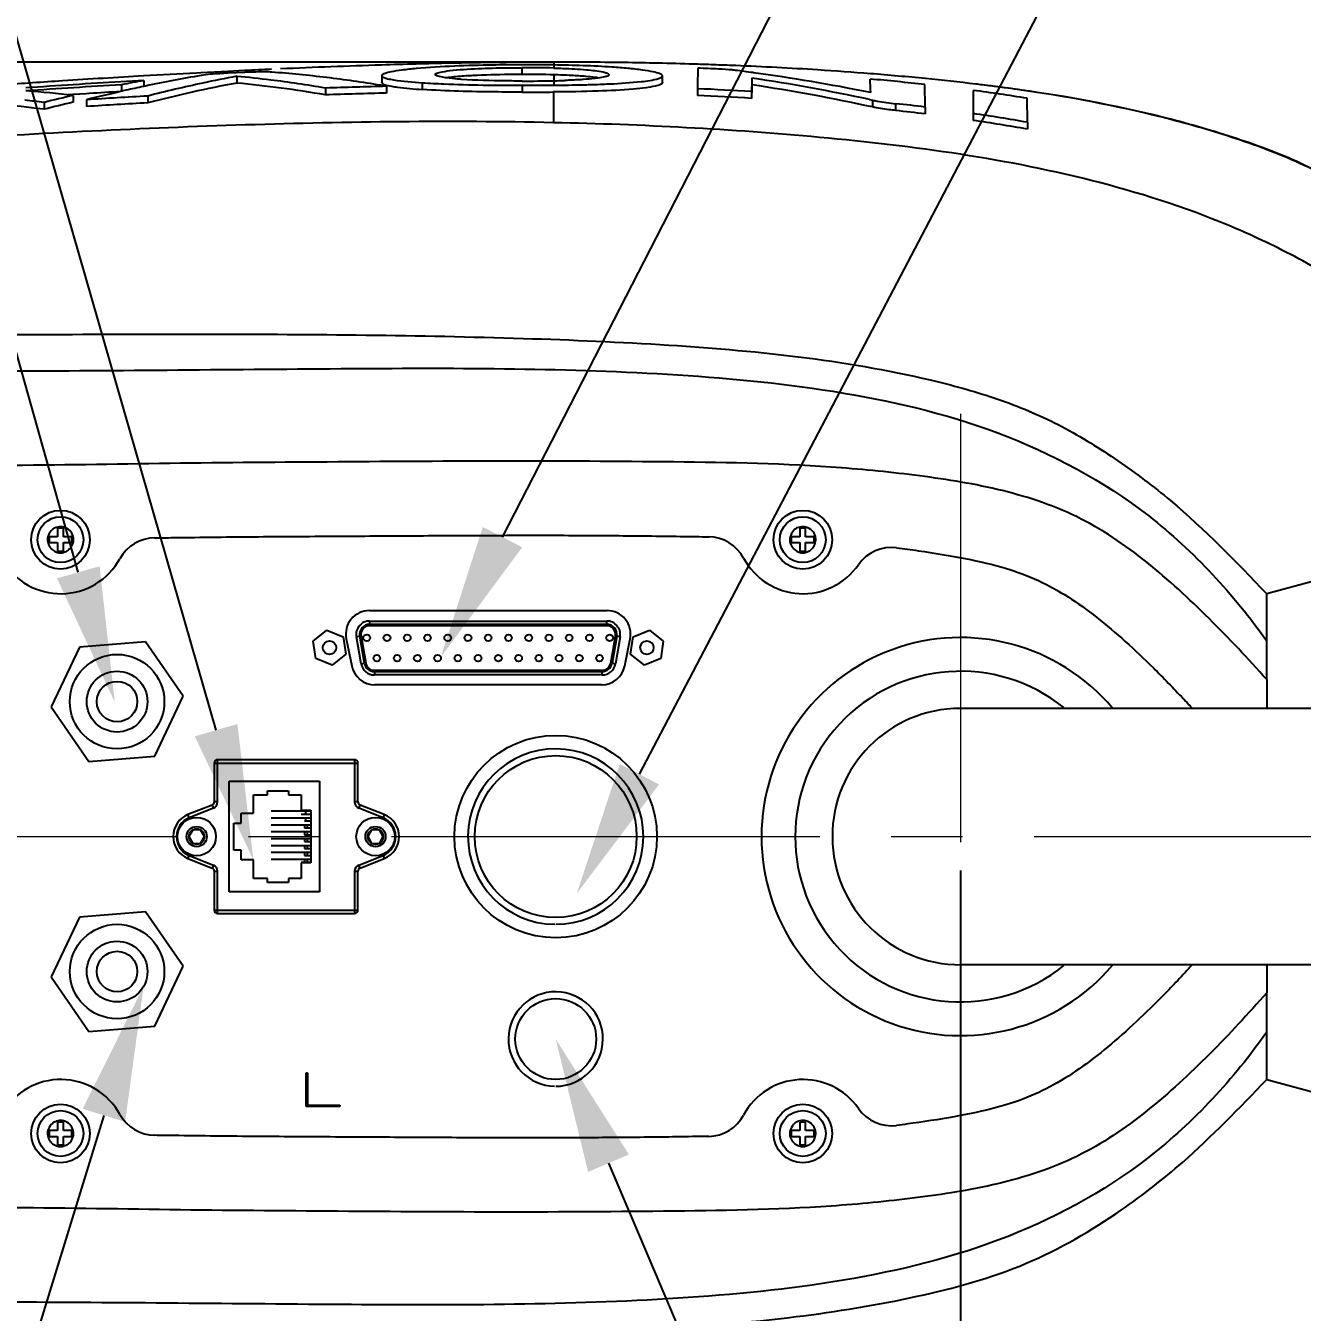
# Model space of a CAD drawing. Header units: millimetres. Extents: x 4086 to 8300, y 123 to 1549.
# Drawn here: x 6773.7 to 6830.4, y 648.2 to 705.4 of the extents above; entities that cross this region are included whole.
import ezdxf
from ezdxf import colors
from ezdxf.entities.mleader import LeaderData, LeaderLine
from ezdxf.math import Vec2, Vec3

# ---------------------------------------------------------------- set-up
doc = ezdxf.new("R2010")
doc.units = ezdxf.units.MM
doc.linetypes.add('CENTER2', pattern=[28.575, 19.05, -3.175, 3.175, -3.175])
doc.layers.add('中心线层', color=7, linetype='CENTER2', lineweight=0)
doc.layers.add('轮廓实线层', color=7, linetype='Continuous', lineweight=30)
doc.styles.add('思源黑', font='SourceHanSansCN-Normal.ttf')
doc.dimstyles.new('尺寸标注_3_10比例', dxfattribs={"dimtxt": 7, "dimasz": 6, "dimexe": 2, "dimexo": 1.5, "dimgap": 1, "dimtad": 1, "dimdec": 1, "dimlfac": 3.333333, "dimdsep": 46, "dimtxsty": '思源黑', "dimcen": 0.09, "dimadec": 0, "dimazin": 0, "dimtp": 0.01, "dimtm": 0.01, "dimtfac": 1, "dimtdec": 1, "dimtofl": 0, "dimtmove": 0, "dimatfit": 3, "dimfxl": 0, "dimtolj": 1, "dimarcsym": 0})

# ---------------------------------------------------------------- blocks, each defined once
blk = doc.blocks.new('*D2924')
at = {"layer": 'Defpoints', "color": 0}
for p in [(6680.248, 669.393), (6815.248, 669.393), (6815.248, 606.198)]:
    blk.add_point(p, dxfattribs=at)
at = {"layer": '轮廓实线层', "color": 0, "lineweight": -2}
for p, q in [((6680.248, 667.893), (6680.248, 604.198)), ((6815.248, 667.893), (6815.248, 604.198)), ((6686.248, 606.198), (6809.248, 606.198))]:
    blk.add_line(p, q, dxfattribs=at)
at = {"layer": '轮廓实线层', "color": 0}
for points in [[(6686.248, 607.198), (6686.248, 605.198), (6680.248, 606.198)], [(6809.248, 605.198), (6809.248, 607.198), (6815.248, 606.198)]]:
    blk.add_solid(points, dxfattribs=at)
at = {"layer": '轮廓实线层', "color": 0, "insert": (6748.364, 610.824), "char_height": 7, "attachment_point": 5, "style": '思源黑'}
blk.add_mtext('\\A1;450', dxfattribs=at)
blk = doc.blocks.new('*D2927')
at = {"layer": 'Defpoints', "color": 0}
for p in [(6815.248, 669.393), (6980.248, 669.393), (6980.248, 605.543)]:
    blk.add_point(p, dxfattribs=at)
at = {"layer": '轮廓实线层', "color": 0, "lineweight": -2}
for p, q in [((6815.248, 667.893), (6815.248, 603.543)), ((6980.248, 667.893), (6980.248, 603.543)), ((6821.248, 605.543), (6974.248, 605.543))]:
    blk.add_line(p, q, dxfattribs=at)
at = {"layer": '轮廓实线层', "color": 0}
for points in [[(6821.248, 606.543), (6821.248, 604.543), (6815.248, 605.543)], [(6974.248, 604.543), (6974.248, 606.543), (6980.248, 605.543)]]:
    blk.add_solid(points, dxfattribs=at)
at = {"layer": '轮廓实线层', "color": 0, "insert": (6897.748, 610.17), "char_height": 7, "attachment_point": 5, "style": '思源黑'}
blk.add_mtext('\\A1;550', dxfattribs=at)
blk = doc.blocks.new('*D2932')
at = {"layer": 'Defpoints', "color": 0}
for p in [(6797.169, 703.83), (6602.752, 634.956), (6797.168, 634.956)]:
    blk.add_point(p, dxfattribs=at)
at = {"layer": '轮廓实线层', "color": 0, "lineweight": -2}
for p, q in [((6795.669, 703.83), (6600.752, 703.83)), ((6602.752, 697.83), (6602.752, 640.956)), ((6795.668, 634.956), (6600.752, 634.956))]:
    blk.add_line(p, q, dxfattribs=at)
at = {"layer": '轮廓实线层', "color": 0}
for points in [[(6603.752, 697.83), (6601.752, 697.83), (6602.752, 703.83)], [(6601.752, 640.956), (6603.752, 640.956), (6602.752, 634.956)]]:
    blk.add_solid(points, dxfattribs=at)
at = {"layer": '轮廓实线层', "color": 0, "insert": (6598.126, 669.393), "char_height": 7, "attachment_point": 5, "rotation": 90, "style": '思源黑'}
blk.add_mtext('\\A1;229.6', dxfattribs=at)

msp = doc.modelspace()

# ---------------------------------------------------------------- linework, layer by layer
for p, q in [((6795.739, 703.823), (6795.621, 703.822)), ((6795.744, 703.577), (6795.744, 703.277)), ((6797.169, 703.83), (6797.016, 703.83)), ((6797.166, 703.699), (6797.165, 703.562)), ((6797.169, 703.827), (6797.167, 703.699)), ((6778.939, 703.01), (6777.915, 702.95)), ((6778.939, 703.01), (6778.939, 702.741)), ((6781.475, 703.352), (6781.279, 703.342)), ((6782.673, 703.414), (6781.475, 703.352)), ((6783.419, 703.45), (6782.673, 703.414)), ((6783.424, 703.369), (6782.678, 703.334)), ((6783.07, 703.195), (6783.07, 702.894)), ((6789.523, 703.227), (6789.521, 703.216)), ((6789.521, 703.216), (6789.521, 702.915)), ((6789.522, 703.231), (6789.523, 703.227)), ((6791.9, 703.267), (6791.902, 703.279)), ((6797.163, 703.262), (6797.159, 702.8)), ((6799.612, 703.275), (6799.615, 703.261)), ((6801.99, 703.21), (6801.99, 703.219)), ((6801.99, 702.909), (6801.992, 703.219)), ((6806.047, 703.354), (6806.006, 703.359)), ((6773.72, 702.543), (6773.695, 702.545)), ((6776.377, 702.421), (6775.786, 702.383)), ((6776.495, 702.429), (6776.377, 702.421)), ((6778.007, 702.542), (6777.939, 702.527)), ((6777.94, 702.819), (6777.94, 702.517)), ((6778.142, 702.573), (6778.007, 702.542)), ((6778.993, 702.758), (6778.932, 702.746)), ((6779.014, 702.763), (6778.993, 702.758)), ((6787.008, 702.67), (6787.008, 702.369)), ((6789.501, 702.789), (6789.455, 702.796)), ((6789.722, 702.751), (6789.501, 702.789)), ((6789.523, 702.926), (6789.523, 702.93)), ((6789.722, 702.751), (6789.722, 702.45)), ((6791.316, 702.909), (6791.316, 702.608)), ((6795.755, 702.795), (6795.755, 702.494)), ((6797.157, 702.498), (6797.151, 701.134)), ((6799.631, 702.858), (6799.655, 702.859)), ((6801.99, 702.918), (6801.99, 702.909)), ((6803.548, 702.644), (6803.548, 702.343)), ((6805.951, 702.517), (6805.951, 702.215)), ((6811.258, 702.47), (6811.172, 702.488)), ((6813.679, 701.826), (6813.666, 702.829)), ((6815.813, 702.569), (6815.813, 701.235)), ((6774.502, 702.032), (6774.502, 701.73)), ((6775.786, 702.383), (6775.568, 702.369)), ((6775.789, 702.345), (6775.789, 702.043)), ((6776.394, 702.153), (6776.394, 701.851)), ((6779.108, 702.317), (6779.108, 702.015)), ((6811.195, 702.164), (6811.327, 702.135)), ((6811.327, 702.135), (6811.327, 701.832)), ((6812.368, 701.674), (6812.368, 701.977)), ((6818.218, 701.152), (6818.205, 702.219)), ((6813.679, 701.826), (6813.679, 701.522)), ((6818.218, 701.152), (6818.218, 700.845)), ((6775.105, 683.103), (6775.105, 682.721)), ((6775.36, 683.103), (6775.105, 683.103)), ((6775.36, 682.721), (6775.36, 683.103)), ((6808.105, 683.103), (6808.105, 682.721)), ((6808.36, 683.103), (6808.105, 683.103)), ((6808.36, 682.721), (6808.36, 683.103)), ((6841.171, 683.494), (6828.861, 680.193)), ((6774.722, 682.721), (6774.722, 682.466)), ((6775.105, 682.721), (6774.722, 682.721)), ((6774.722, 682.466), (6775.105, 682.466)), ((6775.105, 682.466), (6775.105, 682.083)), ((6775.742, 682.721), (6775.36, 682.721)), ((6775.36, 682.083), (6775.36, 682.466)), ((6775.36, 682.466), (6775.742, 682.466)), ((6775.742, 682.466), (6775.742, 682.721)), ((6807.722, 682.721), (6807.722, 682.466)), ((6808.105, 682.721), (6807.722, 682.721)), ((6807.722, 682.466), (6808.105, 682.466)), ((6808.105, 682.466), (6808.105, 682.083)), ((6808.742, 682.721), (6808.36, 682.721)), ((6808.36, 682.083), (6808.36, 682.466)), ((6808.36, 682.466), (6808.742, 682.466)), ((6808.742, 682.466), (6808.742, 682.721)), ((6775.105, 682.083), (6775.36, 682.083)), ((6808.105, 682.083), (6808.36, 682.083)), ((6828.861, 678.094), (6828.861, 680.193)), ((6788.966, 679.443), (6799.529, 679.443)), ((6788.976, 678.978), (6788.976, 678.828)), ((6788.976, 678.978), (6799.518, 678.978)), ((6799.518, 678.828), (6799.518, 678.978)), ((6786.467, 678.082), (6787.079, 678.565)), ((6787.079, 678.565), (6787.804, 678.276)), ((6799.518, 678.828), (6788.976, 678.828)), ((6799.518, 678.768), (6788.976, 678.768)), ((6800.691, 678.276), (6801.416, 678.565)), ((6801.416, 678.565), (6802.028, 678.082)), ((6776.074, 677.816), (6774.812, 675.155)), ((6779.009, 678.054), (6776.074, 677.816)), ((6780.682, 675.631), (6779.009, 678.054)), ((6786.579, 677.31), (6786.467, 678.082)), ((6787.804, 678.276), (6787.916, 677.505)), ((6787.936, 678.186), (6788.178, 676.986)), ((6788.533, 678.301), (6788.385, 678.275)), ((6788.595, 677.075), (6788.385, 678.275)), ((6788.743, 677.101), (6788.533, 678.301)), ((6788.592, 678.311), (6788.802, 677.111)), ((6799.692, 677.111), (6799.902, 678.311)), ((6799.961, 678.301), (6799.751, 677.101)), ((6800.109, 678.275), (6799.899, 677.075)), ((6800.109, 678.275), (6799.961, 678.301)), ((6800.316, 676.986), (6800.558, 678.186)), ((6800.579, 677.505), (6800.691, 678.276)), ((6802.028, 678.082), (6801.916, 677.31)), ((6828.861, 676.372), (6828.861, 678.094)), ((6787.304, 677.021), (6786.579, 677.31)), ((6787.916, 677.505), (6787.304, 677.021)), ((6801.191, 677.021), (6800.579, 677.505)), ((6801.916, 677.31), (6801.191, 677.021)), ((6788.595, 677.075), (6788.743, 677.101)), ((6789.186, 676.788), (6799.308, 676.788)), ((6789.186, 676.728), (6789.186, 676.578)), ((6789.186, 676.728), (6799.308, 676.728)), ((6799.308, 676.578), (6799.308, 676.728)), ((6799.751, 677.101), (6799.899, 677.075)), ((6799.308, 676.578), (6789.186, 676.578)), ((6799.287, 676.143), (6789.207, 676.143)), ((6828.861, 676.372), (6828.861, 675.093)), ((6779.421, 672.97), (6780.682, 675.631)), ((6774.812, 675.155), (6776.486, 672.733)), ((6990.747, 675.093), (6815.247, 675.093)), ((6776.486, 672.733), (6779.421, 672.97)), ((6782.067, 672.663), (6782.067, 670.936)), ((6782.067, 672.663), (6788.457, 672.663)), ((6782.217, 670.936), (6782.217, 672.813)), ((6788.307, 672.813), (6782.217, 672.813)), ((6788.307, 672.813), (6788.307, 670.936)), ((6788.457, 670.936), (6788.457, 672.663)), ((6782.727, 666.933), (6782.727, 671.853)), ((6782.727, 671.853), (6786.747, 671.853)), ((6786.747, 671.853), (6786.747, 666.933)), ((6783.807, 670.428), (6783.807, 671.253)), ((6783.807, 671.253), (6784.437, 671.253)), ((6784.437, 671.253), (6784.437, 671.433)), ((6784.437, 671.433), (6785.367, 671.433)), ((6785.367, 671.433), (6785.367, 671.253)), ((6785.367, 671.253), (6785.937, 671.253)), ((6785.937, 671.253), (6785.937, 670.563)), ((6781.973, 670.796), (6780.899, 670.369)), ((6782.028, 670.657), (6780.954, 670.229)), ((6781.973, 670.796), (6782.028, 670.657)), ((6782.217, 670.936), (6782.067, 670.936)), ((6783.267, 669.993), (6783.267, 670.428)), ((6783.267, 670.428), (6783.807, 670.428)), ((6784.592, 670.533), (6786.357, 670.533)), ((6785.937, 670.563), (6786.357, 670.563)), ((6785.937, 670.395), (6786.357, 670.395)), ((6786.117, 670.533), (6786.117, 670.395)), ((6786.357, 670.563), (6786.357, 668.223)), ((6788.457, 670.936), (6788.307, 670.936)), ((6788.496, 670.657), (6788.552, 670.796)), ((6789.57, 670.229), (6788.496, 670.657)), ((6789.626, 670.369), (6788.552, 670.796)), ((6780.954, 670.229), (6780.899, 670.369)), ((6782.937, 668.793), (6782.937, 669.993)), ((6782.937, 669.993), (6783.267, 669.993)), ((6784.592, 670.227), (6786.357, 670.227)), ((6784.592, 669.921), (6786.357, 669.921)), ((6786.077, 670.089), (6786.357, 670.089)), ((6786.077, 669.921), (6786.077, 669.783)), ((6786.117, 670.227), (6786.117, 670.089)), ((6786.213, 669.783), (6786.213, 669.921)), ((6789.626, 670.369), (6789.57, 670.229)), ((6781.114, 669.693), (6780.941, 669.393)), ((6780.941, 669.393), (6781.114, 669.093)), ((6781.46, 669.693), (6781.114, 669.693)), ((6781.634, 669.393), (6781.46, 669.693)), ((6781.46, 669.093), (6781.634, 669.393)), ((6784.592, 669.615), (6786.357, 669.615)), ((6784.592, 669.309), (6786.357, 669.309)), ((6786.077, 669.783), (6786.357, 669.783)), ((6786.077, 669.615), (6786.077, 669.477)), ((6786.077, 669.477), (6786.357, 669.477)), ((6786.077, 669.309), (6786.077, 669.171)), ((6786.213, 669.477), (6786.213, 669.615)), ((6786.213, 669.171), (6786.213, 669.309)), ((6789.064, 669.693), (6788.891, 669.393)), ((6788.891, 669.393), (6789.064, 669.093)), ((6789.41, 669.693), (6789.064, 669.693)), ((6789.584, 669.393), (6789.41, 669.693)), ((6789.41, 669.093), (6789.584, 669.393)), ((6781.114, 669.093), (6781.46, 669.093)), ((6783.267, 668.793), (6782.937, 668.793)), ((6783.267, 668.358), (6783.267, 668.793)), ((6784.592, 669.003), (6786.357, 669.003)), ((6784.592, 668.697), (6786.357, 668.697)), ((6786.077, 669.171), (6786.357, 669.171)), ((6786.077, 669.003), (6786.077, 668.865)), ((6786.077, 668.865), (6786.357, 668.865)), ((6786.077, 668.697), (6786.077, 668.559)), ((6786.213, 668.865), (6786.213, 669.003)), ((6786.213, 668.559), (6786.213, 668.697)), ((6789.064, 669.093), (6789.41, 669.093)), ((6780.899, 668.418), (6780.954, 668.557)), ((6780.899, 668.418), (6781.973, 667.99)), ((6780.954, 668.557), (6782.028, 668.129)), ((6782.028, 668.129), (6781.973, 667.99)), ((6783.807, 668.358), (6783.267, 668.358)), ((6783.807, 667.533), (6783.807, 668.358)), ((6784.592, 668.391), (6786.357, 668.391)), ((6785.937, 668.253), (6786.357, 668.253)), ((6785.937, 668.223), (6785.937, 667.533)), ((6786.357, 668.223), (6785.937, 668.223)), ((6786.077, 668.559), (6786.357, 668.559)), ((6786.077, 668.391), (6786.077, 668.253)), ((6786.213, 668.253), (6786.213, 668.391)), ((6788.496, 668.129), (6789.57, 668.557)), ((6788.552, 667.99), (6788.496, 668.129)), ((6788.552, 667.99), (6789.626, 668.418)), ((6789.57, 668.557), (6789.626, 668.418)), ((6782.067, 667.851), (6782.067, 666.123)), ((6782.067, 667.851), (6782.217, 667.851)), ((6782.217, 665.973), (6782.217, 667.851)), ((6784.437, 667.533), (6783.807, 667.533)), ((6784.437, 667.353), (6784.437, 667.533)), ((6785.367, 667.533), (6785.367, 667.353)), ((6785.937, 667.533), (6785.367, 667.533)), ((6788.307, 667.851), (6788.307, 665.973)), ((6788.307, 667.851), (6788.457, 667.851)), ((6788.457, 666.123), (6788.457, 667.851)), ((6785.367, 667.353), (6784.437, 667.353)), ((6786.747, 666.933), (6782.727, 666.933)), ((6776.074, 665.816), (6774.812, 663.155)), ((6779.009, 666.054), (6776.074, 665.816)), ((6780.682, 663.631), (6779.009, 666.054)), ((6782.067, 666.123), (6788.457, 666.123)), ((6782.217, 665.973), (6788.307, 665.973)), ((6779.421, 660.97), (6780.682, 663.631)), ((6990.747, 663.693), (6815.247, 663.693)), ((6828.861, 663.693), (6828.861, 662.447)), ((6774.812, 663.155), (6776.486, 660.733)), ((6828.861, 660.693), (6828.861, 662.447)), ((6776.486, 660.733), (6779.421, 660.97)), ((6828.861, 658.593), (6828.861, 660.693)), ((6786.147, 657.393), (6786.147, 658.893)), ((6786.147, 658.893), (6786.207, 658.893)), ((6786.207, 658.893), (6786.207, 657.453)), ((6828.861, 658.593), (6841.171, 655.293)), ((6787.647, 657.393), (6786.147, 657.393)), ((6786.207, 657.453), (6787.647, 657.453)), ((6787.647, 657.453), (6787.647, 657.393)), ((6775.105, 656.703), (6775.105, 656.321)), ((6775.36, 656.703), (6775.105, 656.703)), ((6775.36, 656.321), (6775.36, 656.703)), ((6808.105, 656.703), (6808.105, 656.321)), ((6808.36, 656.703), (6808.105, 656.703)), ((6808.36, 656.321), (6808.36, 656.703)), ((6774.722, 656.321), (6774.722, 656.066)), ((6775.105, 656.321), (6774.722, 656.321)), ((6775.742, 656.321), (6775.36, 656.321)), ((6775.742, 656.066), (6775.742, 656.321)), ((6807.722, 656.321), (6807.722, 656.066)), ((6808.105, 656.321), (6807.722, 656.321)), ((6808.742, 656.321), (6808.36, 656.321)), ((6808.742, 656.066), (6808.742, 656.321)), ((6774.722, 656.066), (6775.105, 656.066)), ((6775.105, 656.066), (6775.105, 655.683)), ((6775.105, 655.683), (6775.36, 655.683)), ((6775.36, 655.683), (6775.36, 656.066)), ((6775.36, 656.066), (6775.742, 656.066)), ((6807.722, 656.066), (6808.105, 656.066)), ((6808.105, 656.066), (6808.105, 655.683)), ((6808.105, 655.683), (6808.36, 655.683)), ((6808.36, 655.683), (6808.36, 656.066)), ((6808.36, 656.066), (6808.742, 656.066))]:
    msp.add_line(p, q)
for centre, radius in [((6775.232, 682.593), 1.305), ((6775.232, 682.593), 1.02), ((6808.232, 682.593), 1.305), ((6808.232, 682.593), 1.02), ((6787.191, 677.793), 0.3), ((6788.847, 678.228), 0.15), ((6789.747, 678.228), 0.15), ((6790.647, 678.228), 0.15), ((6791.547, 678.228), 0.15), ((6792.447, 678.228), 0.15), ((6793.347, 678.228), 0.15), ((6794.247, 678.228), 0.15), ((6795.147, 678.228), 0.15), ((6796.047, 678.228), 0.15), ((6796.947, 678.228), 0.15), ((6797.847, 678.228), 0.15), ((6798.747, 678.228), 0.15), ((6799.647, 678.228), 0.15), ((6801.303, 677.793), 0.3), ((6777.747, 675.393), 2.1), ((6789.297, 677.328), 0.15), ((6790.197, 677.328), 0.15), ((6791.097, 677.328), 0.15), ((6791.997, 677.328), 0.15), ((6792.897, 677.328), 0.15), ((6793.797, 677.328), 0.15), ((6794.697, 677.328), 0.15), ((6795.597, 677.328), 0.15), ((6796.497, 677.328), 0.15), ((6797.397, 677.328), 0.15), ((6798.297, 677.328), 0.15), ((6799.197, 677.328), 0.15), ((6777.747, 675.393), 1.35), ((6777.747, 675.393), 0.9), ((6797.247, 669.393), 4.5), ((6797.247, 669.393), 3.6), ((6797.247, 669.393), 3.6), ((6797.247, 669.393), 3.6), ((6781.287, 669.393), 0.855), ((6781.287, 669.393), 0.45), ((6789.237, 669.393), 0.855), ((6789.237, 669.393), 0.45), ((6781.287, 669.393), 0.346), ((6789.237, 669.393), 0.346), ((6777.747, 663.393), 2.1), ((6777.747, 663.393), 1.35), ((6777.747, 663.393), 0.9), ((6797.247, 660.393), 1.8), ((6775.232, 656.193), 1.305), ((6808.232, 656.193), 1.305), ((6775.232, 656.193), 1.02), ((6808.232, 656.193), 1.02)]:
    msp.add_circle(centre, radius)
for centre, radius, start, end in [((6800.482, 357.619), 346.251, 91.81673, 92.56109), ((6798.875, 406.111), 297.733, 91.50818, 91.80343), ((6797.928, 444.544), 259.288, 90.50976, 91.52254), ((6797.613, 473.526), 230.305, 90.14868, 90.46627), ((6796.005, 619.194), 84.513, 89.21303, 90.17828), ((6795.892, 651.727), 51.85, 88.5934, 90.1634), ((6797.276, 493.955), 209.872, 89.12863, 90.02922), ((6797.51, 510.896), 192.929, 88.66707, 89.12158), ((6797.722, 520.035), 183.788, 88.17464, 88.66685), ((6891.172, 701.082), 87.638, 178.3822, 178.97835), ((6797.182, 535.606), 168.071, 87.5072, 87.82227), ((6797.891, 525.483), 178.337, 87.87648, 88.17343), ((6798.015, 528.824), 174.994, 87.63038, 87.8763), ((6798.44, 538.303), 165.506, 86.3768, 87.64181), ((6811.727, 142.519), 561.652, 93.71603, 93.98837), ((6808.921, 185.939), 518.142, 93.31835, 93.71759), ((6791.095, 636.854), 67.263, 100.41232, 101.27803), ((6806.751, 223.089), 480.928, 93.03605, 93.31653), ((6792.478, 638.847), 65.318, 99.69161, 101.89516), ((6793.971, 644.579), 59.621, 100.53558, 102.01778), ((6778.26, 651.907), 51.512, 82.9564, 84.642), ((6803.74, 282.951), 420.99, 92.60356, 92.76677), ((6778.293, 652.275), 51.143, 80.188, 82.9426), ((6780.283, 647.1), 56.448, 83.1001, 85.591), ((6780.405, 648.289), 55.254, 80.5724, 83.077), ((6793.273, 696.988), 6.204, 96.7578, 98.2686), ((6795.892, 651.469), 51.808, 88.5938, 90.163), ((6795.99, 753.928), 50.943, 269.7334, 271.3163), ((6796.183, 747.15), 44.163, 271.2684, 271.9122), ((6796.362, 671.929), 31.343, 87.106, 88.535), ((6794.058, 615.903), 88.268, 82.22085, 82.72115), ((6882.557, 700.133), 76.643, 177.76898, 178.21809), ((6793.67, 620.967), 83.066, 77.82042, 81.48273), ((6794.874, 621.614), 82.5, 78.60645, 82.21644), ((6799.679, 557.998), 145.772, 85.45014, 86.37343), ((6800.679, 585.01), 118.533, 83.71012, 84.89555), ((6765.083, 700.282), 46.227, 2.7137, 3.4617), ((6801.062, 575.204), 128.51, 84.35983, 85.45662), ((6802.893, 593.76), 109.864, 83.1878, 84.35867), ((6806.321, 225.75), 478.045, 93.40659, 93.91451), ((6806.267, 229.826), 473.841, 93.42721, 93.94166), ((6769.256, 645.048), 57.669, 83.49501, 85.56034), ((6792.464, 639.056), 65.112, 102.8901, 104.28877), ((6804.934, 251.351), 451.973, 93.42892, 93.60763), ((6792.26, 639.933), 64.211, 101.98015, 102.70156), ((6793.982, 644.326), 59.576, 100.55417, 104.45825), ((6793.984, 644.595), 59.608, 102.03311, 104.45242), ((6778.274, 651.863), 51.256, 80.189, 84.6316), ((6796.618, 426.974), 275.864, 91.43248, 91.99635), ((6796.619, 426.897), 275.639, 91.43383, 91.99816), ((6796.054, 834.658), 131.863, 269.87037, 270.48047), ((6796.055, 834.332), 131.838, 269.86984, 270.47892), ((6796.492, 789.85), 87.053, 270.43909, 271.31043), ((6796.541, 547.805), 154.998, 86.51948, 87.40918), ((6882.718, 699.829), 76.804, 177.77109, 178.21966), ((6793.707, 621), 82.73, 77.70275, 81.47392), ((6804.716, 618.396), 84.901, 80.85858, 82.49002), ((6805.29, 613.167), 90.309, 81.7473, 83.28555), ((6805.555, 615.746), 87.718, 81.67864, 83.21102), ((6766.746, 638.73), 63.476, 82.98203, 87.91545), ((6767.027, 641.7), 60.793, 82.93767, 83.7467), ((6791.446, 635.145), 69, 103.11586, 104.21584), ((6791.449, 634.89), 68.955, 103.12652, 104.22727), ((6803.369, 277.048), 425.96, 93.26517, 93.63085), ((6803.382, 276.818), 425.89, 93.2675, 93.63323), ((6796.544, 547.873), 154.629, 86.51195, 87.40379), ((6801.053, 598.306), 104.288, 83.04664, 83.77139), ((6801.08, 598.557), 103.733, 83.02433, 83.75298), ((6804.715, 625.2), 77.142, 79.91942, 81.72867), ((6804.776, 625.592), 76.444, 79.87295, 81.69892), ((6775.231, 682.595), 0.574, 115.1467, 129.0356), ((6775.231, 682.587), 0.583, 67.9495, 76.1017), ((6808.231, 682.595), 0.574, 115.1467, 129.0356), ((6808.231, 682.587), 0.583, 67.9495, 76.1017), ((6775.231, 682.592), 0.578, 6.5397, 37.1117), ((6779.447, 680.875), 1.8, 90.8263, 150.9709), ((6804.016, 680.921), 1.8, 28.2591, 88.9103), ((6808.231, 682.592), 0.578, 6.5397, 37.1117), ((6775.25, 682.598), 0.594, 214.9713, 221.6162), ((6808.25, 682.598), 0.594, 214.9713, 221.6162), ((6812.182, 680.448), 1.8, 82.8744, 145.1149), ((6775.244, 683.193), 3, 210.4772, 331.2022), ((6808.244, 683.193), 3, 208.2591, 325.1149), ((6788.966, 678.393), 1.05, 90, 191.385), ((6788.976, 678.378), 0.6, 90, 189.9262), ((6799.518, 678.378), 0.6, 350.0738, 90), ((6799.529, 678.393), 1.05, 348.615, 90), ((6788.976, 678.378), 0.45, 89.9999, 189.9263), ((6788.976, 678.378), 0.39, 89.9997, 189.9265), ((6799.518, 678.378), 0.45, 350.0737, 90.0001), ((6799.518, 678.378), 0.39, 350.0735, 90.0003), ((6815.247, 669.393), 8.85, 40.2398, 319.7551), ((6789.207, 677.193), 1.05, 191.385, 270), ((6789.186, 677.178), 0.6, 189.9262, 270), ((6789.186, 677.178), 0.45, 189.9262, 270.0001), ((6789.186, 677.178), 0.39, 189.9261, 270.0002), ((6799.287, 677.193), 1.05, 270, 348.615), ((6799.308, 677.178), 0.39, 269.9998, 350.0739), ((6799.308, 677.178), 0.45, 269.9999, 350.0738), ((6799.308, 677.178), 0.6, 270, 350.0738), ((6815.247, 669.393), 7.35, 51.2685, 308.6915), ((6815.247, 669.393), 5.7, 90.2254, 270.2254), ((6797.247, 669.393), 3.9, 270, 269.35), ((6782.217, 672.663), 0.15, 90, 180), ((6788.307, 672.663), 0.15, 0, 90), ((6781.917, 670.936), 0.15, 291.7118, 0), ((6781.917, 670.936), 0.3, 291.7118, 0), ((6788.607, 670.936), 0.3, 180, 248.2882), ((6788.607, 670.936), 0.15, 180, 248.2882), ((6781.287, 669.393), 1.05, 111.7118, 248.2882), ((6781.287, 669.393), 0.9, 111.7118, 248.2882), ((6789.237, 669.393), 0.9, 291.7118, 68.2882), ((6789.237, 669.393), 1.05, 291.7118, 68.2882), ((6781.917, 667.851), 0.3, 0, 68.2882), ((6788.607, 667.851), 0.3, 111.7118, 180), ((6781.917, 667.851), 0.15, 0, 68.2882), ((6788.607, 667.851), 0.15, 111.7118, 180), ((6782.217, 666.123), 0.15, 180, 270), ((6788.307, 666.123), 0.15, 270, 0), ((6797.247, 660.393), 2.1, 270, 268.7143), ((6775.244, 655.593), 3, 28.8846, 149.5227), ((6808.244, 655.593), 3, 34.885, 151.7409), ((6812.182, 658.338), 1.8, 214.885, 277.1264), ((6775.231, 656.195), 0.574, 115.1467, 129.0356), ((6775.231, 656.187), 0.583, 67.9495, 76.1017), ((6779.447, 657.912), 1.8, 208.8846, 269.1736), ((6804.016, 657.866), 1.8, 271.0896, 331.7409), ((6808.231, 656.195), 0.574, 115.1467, 129.0356), ((6808.231, 656.187), 0.583, 67.9495, 76.1017), ((6775.231, 656.192), 0.578, 6.5397, 37.1117), ((6808.231, 656.192), 0.578, 6.5397, 37.1117), ((6775.25, 656.198), 0.594, 214.9713, 221.6162), ((6808.25, 656.198), 0.594, 214.9713, 221.6162)]:
    msp.add_arc(centre, radius, start, end)
for points, knots in [([(6795.742, 703.707), (6795.308, 703.706), (6793.742, 703.689), (6792.174, 703.638), (6791.045, 703.538)], [0, 0, 0, 0, 0.276804, 1, 1, 1, 1]), ([(6792.541, 703.449), (6792.742, 703.473), (6793.808, 703.56), (6794.877, 703.576), (6795.744, 703.577)], [0, 0, 0, 0, 0.188941, 1, 1, 1, 1]), ([(6797.165, 703.562), (6797.3, 703.559), (6797.784, 703.543), (6798.268, 703.518), (6798.616, 703.487)], [0, 0, 0, 0, 0.278946, 1, 1, 1, 1]), ([(6800.464, 703.548), (6800.231, 703.57), (6799.133, 703.653), (6798.032, 703.686), (6797.166, 703.699)], [0, 0, 0, 0, 0.212831, 1, 1, 1, 1]), ([(6801.992, 703.219), (6801.992, 703.265), (6801.808, 703.337), (6801.543, 703.406), (6801.048, 703.486), (6800.679, 703.527), (6800.464, 703.548)], [0, 0, 0, 0, 0.086692, 0.284277, 0.589989, 1, 1, 1, 1]), ([(6782.678, 703.334), (6782.557, 703.328), (6782.157, 703.302), (6781.756, 703.28), (6781.482, 703.233)], [0, 0, 0, 0, 0.303989, 1, 1, 1, 1]), ([(6784.623, 703.382), (6784.553, 703.387), (6784.153, 703.395), (6783.753, 703.384), (6783.424, 703.369)], [0, 0, 0, 0, 0.176388, 1, 1, 1, 1]), ([(6789.521, 703.216), (6789.521, 703.2), (6789.551, 703.163), (6789.59, 703.148), (6789.614, 703.138)], [0, 0, 0, 0, 0.361497, 1, 1, 1, 1]), ([(6791.045, 703.538), (6790.831, 703.519), (6790.463, 703.48), (6789.969, 703.406), (6789.708, 703.341), (6789.522, 703.276), (6789.522, 703.231)], [0, 0, 0, 0, 0.411396, 0.717684, 0.914963, 1, 1, 1, 1]), ([(6789.776, 703.089), (6789.862, 703.069), (6790.372, 702.978), (6790.889, 702.939), (6791.316, 702.909)], [0, 0, 0, 0, 0.172072, 1, 1, 1, 1]), ([(6792.012, 703.198), (6791.983, 703.207), (6791.943, 703.219), (6791.898, 703.252), (6791.898, 703.267)], [0, 0, 0, 0, 0.667631, 1, 1, 1, 1]), ([(6791.902, 703.279), (6791.915, 703.34), (6792.2, 703.389), (6792.382, 703.43), (6792.541, 703.449)], [0, 0, 0, 0, 0.279325, 1, 1, 1, 1]), ([(6792.413, 703.122), (6792.371, 703.128), (6792.237, 703.148), (6792.102, 703.171), (6792.012, 703.198)], [0, 0, 0, 0, 0.310233, 1, 1, 1, 1]), ([(6793.051, 703.057), (6792.991, 703.062), (6792.778, 703.079), (6792.565, 703.101), (6792.413, 703.122)], [0, 0, 0, 0, 0.284332, 1, 1, 1, 1]), ([(6793.562, 703.227), (6793.463, 703.222), (6793.123, 703.203), (6792.783, 703.177), (6792.543, 703.148)], [0, 0, 0, 0, 0.290062, 1, 1, 1, 1]), ([(6795.753, 702.986), (6795.508, 702.985), (6794.607, 702.991), (6793.705, 703.013), (6793.051, 703.057)], [0, 0, 0, 0, 0.272374, 1, 1, 1, 1]), ([(6795.744, 703.277), (6795.554, 703.277), (6794.827, 703.272), (6794.099, 703.255), (6793.562, 703.227)], [0, 0, 0, 0, 0.261242, 1, 1, 1, 1]), ([(6798.479, 703.051), (6798.416, 703.047), (6798.142, 703.031), (6797.868, 703.019), (6797.656, 703.012)], [0, 0, 0, 0, 0.229801, 1, 1, 1, 1]), ([(6799.125, 703.117), (6799.079, 703.11), (6798.864, 703.083), (6798.649, 703.064), (6798.479, 703.051)], [0, 0, 0, 0, 0.214077, 1, 1, 1, 1]), ([(6799.111, 703.13), (6799.074, 703.136), (6798.902, 703.159), (6798.73, 703.176), (6798.594, 703.188)], [0, 0, 0, 0, 0.215891, 1, 1, 1, 1]), ([(6798.616, 703.487), (6798.863, 703.465), (6799.185, 703.435), (6799.502, 703.349), (6799.601, 703.305), (6799.612, 703.275)], [0, 0, 0, 0, 0.722605, 0.908998, 1, 1, 1, 1]), ([(6799.51, 703.193), (6799.487, 703.185), (6799.36, 703.151), (6799.23, 703.131), (6799.125, 703.117)], [0, 0, 0, 0, 0.188749, 1, 1, 1, 1]), ([(6799.617, 703.261), (6799.617, 703.246), (6799.576, 703.213), (6799.537, 703.201), (6799.51, 703.193)], [0, 0, 0, 0, 0.33895, 1, 1, 1, 1]), ([(6799.655, 702.859), (6800.12, 702.881), (6800.843, 702.932), (6801.573, 703.017), (6801.821, 703.098)], [0, 0, 0, 0, 0.640947, 1, 1, 1, 1]), ([(6801.821, 703.098), (6801.846, 703.106), (6801.905, 703.128), (6801.991, 703.167), (6801.99, 703.21)], [0, 0, 0, 0, 0.378549, 1, 1, 1, 1]), ([(6805.242, 703.46), (6805.191, 703.467), (6804.941, 703.493), (6804.691, 703.509), (6804.492, 703.518)], [0, 0, 0, 0, 0.204786, 1, 1, 1, 1]), ([(6789.521, 702.915), (6789.521, 702.87), (6789.714, 702.798), (6789.839, 702.772), (6789.946, 702.753)], [0, 0, 0, 0, 0.29141, 1, 1, 1, 1]), ([(6789.946, 702.753), (6790.033, 702.738), (6790.488, 702.67), (6790.946, 702.634), (6791.316, 702.608)], [0, 0, 0, 0, 0.192052, 1, 1, 1, 1]), ([(6791.316, 702.909), (6791.636, 702.888), (6793.115, 702.814), (6794.596, 702.794), (6795.755, 702.795)], [0, 0, 0, 0, 0.216685, 1, 1, 1, 1]), ([(6795.755, 702.494), (6795.351, 702.494), (6793.871, 702.501), (6792.39, 702.539), (6791.316, 702.608)], [0, 0, 0, 0, 0.273225, 1, 1, 1, 1]), ([(6801.99, 702.909), (6801.991, 702.871), (6801.853, 702.797), (6801.624, 702.743), (6801.208, 702.672), (6800.37, 702.589), (6798.996, 702.523), (6797.815, 702.504), (6797.157, 702.498)], [0, 0, 0, 0, 0.023399, 0.075609, 0.15901, 0.274386, 0.596162, 1, 1, 1, 1]), ([(6798.483, 702.82), (6798.584, 702.822), (6798.966, 702.832), (6799.349, 702.845), (6799.631, 702.858)], [0, 0, 0, 0, 0.262372, 1, 1, 1, 1]), ([(6840.735, 691.149), (6840.452, 691.607), (6839.818, 692.488), (6838.653, 693.618), (6837.399, 694.641), (6835.726, 696.004), (6833.539, 697.585), (6830.74, 699.23), (6827.71, 700.393), (6823.57, 701.612), (6820.384, 702.226), (6818.25, 702.54)], [0, 0, 0, 0, 0.062489, 0.124984, 0.187513, 0.250026, 0.37504, 0.500016, 0.625005, 0.75003, 1, 1, 1, 1]), ([(6840.755, 691.161), (6840.472, 691.62), (6839.838, 692.501), (6838.672, 693.631), (6837.417, 694.653), (6835.74, 696.014), (6833.552, 697.595), (6830.753, 699.244), (6827.72, 700.404), (6823.577, 701.62), (6820.388, 702.231), (6818.253, 702.542)], [0, 0, 0, 0, 0.062494, 0.124978, 0.187501, 0.24999, 0.37501, 0.50001, 0.625014, 0.750028, 1, 1, 1, 1]), ([(6811.327, 702.135), (6811.397, 702.119), (6811.742, 702.054), (6812.091, 702.008), (6812.368, 701.977)], [0, 0, 0, 0, 0.205447, 1, 1, 1, 1]), ([(6812.368, 701.674), (6812.27, 701.685), (6811.921, 701.728), (6811.573, 701.777), (6811.327, 701.832)], [0, 0, 0, 0, 0.282196, 1, 1, 1, 1]), ([(6797.151, 701.134), (6792.587, 701.233), (6783.46, 701.117), (6765.27, 700.202), (6742.673, 698.234), (6720.217, 695.608), (6702.416, 693.092), (6693.575, 691.688), (6689.194, 690.844)], [0, 0, 0, 0, 0.126144, 0.252084, 0.503226, 0.752735, 0.876718, 1, 1, 1, 1]), ([(6841.169, 683.494), (6840.259, 685.399), (6838.684, 688.2), (6835.828, 691.386), (6833.254, 693.351), (6830.485, 695.031), (6826.599, 696.913), (6819.501, 699.241), (6809.239, 700.622), (6801.099, 701.05), (6797.151, 701.134)], [0, 0, 0, 0, 0.126246, 0.190238, 0.254559, 0.319117, 0.383726, 0.512408, 0.763865, 1, 1, 1, 1]), ([(6722.566, 690.854), (6727.431, 690.978), (6737.189, 691.206), (6751.975, 691.478), (6766.86, 691.678), (6781.518, 691.767), (6793.307, 691.674), (6802.178, 691.296), (6808.353, 690.776), (6813.303, 689.914), (6817.089, 688.84), (6819.79, 687.694), (6822.264, 686.127), (6825.426, 683.772), (6827.479, 681.617), (6828.862, 680.192)], [0, 0, 0, 0, 0.133338, 0.267431, 0.405221, 0.541209, 0.669074, 0.728182, 0.78445, 0.838775, 0.865535, 0.892153, 0.918811, 0.94559, 1, 1, 1, 1]), ([(6772.227, 690.094), (6777.387, 690.101), (6787.38, 690.225), (6799.854, 690.24), (6809.648, 689.351), (6817.041, 687.651), (6823.877, 683.997), (6827.382, 680.168), (6828.861, 678.093)], [0, 0, 0, 0, 0.256969, 0.497728, 0.620545, 0.746146, 0.873124, 1, 1, 1, 1]), ([(6828.861, 676.372), (6828.036, 677.304), (6826.321, 679.11), (6823.593, 681.657), (6820.482, 683.78), (6816.893, 684.924), (6813.205, 685.495), (6808.248, 685.975), (6802.022, 686.065), (6794.558, 686.101), (6787.091, 686.047), (6779.626, 685.993), (6774.649, 685.893), (6772.16, 685.893)], [0, 0, 0, 0, 0.062515, 0.125011, 0.187431, 0.249817, 0.312323, 0.374835, 0.499859, 0.624894, 0.74993, 0.874964, 1, 1, 1, 1]), ([(6779.421, 682.674), (6779.695, 682.678), (6781.232, 682.7), (6783.975, 682.729), (6787.618, 682.75), (6791.111, 682.77), (6794.432, 682.788), (6797.582, 682.791), (6800.584, 682.772), (6802.725, 682.744), (6803.865, 682.724), (6804.05, 682.72)], [0, 0, 0, 0, 0.033338, 0.187071, 0.334648, 0.475794, 0.610393, 0.738339, 0.860243, 0.977178, 1, 1, 1, 1]), ([(6775.156, 682.015), (6775.169, 682.012), (6775.194, 682.008), (6775.22, 682.012), (6775.232, 682.016)], [0, 0, 0, 0, 0.507427, 1, 1, 1, 1]), ([(6775.232, 682.016), (6775.244, 682.012), (6775.269, 682.009), (6775.294, 682.012), (6775.306, 682.015)], [0, 0, 0, 0, 0.493074, 1, 1, 1, 1]), ([(6775.463, 682.07), (6775.477, 682.076), (6775.506, 682.088), (6775.534, 682.102), (6775.547, 682.11)], [0, 0, 0, 0, 0.502353, 1, 1, 1, 1]), ([(6775.547, 682.11), (6775.558, 682.116), (6775.578, 682.129), (6775.597, 682.144), (6775.607, 682.152)], [0, 0, 0, 0, 0.497104, 1, 1, 1, 1]), ([(6808.156, 682.015), (6808.169, 682.012), (6808.194, 682.008), (6808.22, 682.012), (6808.232, 682.016)], [0, 0, 0, 0, 0.507427, 1, 1, 1, 1]), ([(6808.232, 682.016), (6808.244, 682.012), (6808.269, 682.009), (6808.294, 682.012), (6808.306, 682.015)], [0, 0, 0, 0, 0.493074, 1, 1, 1, 1]), ([(6808.463, 682.07), (6808.477, 682.076), (6808.506, 682.088), (6808.534, 682.102), (6808.547, 682.11)], [0, 0, 0, 0, 0.502353, 1, 1, 1, 1]), ([(6808.547, 682.11), (6808.558, 682.116), (6808.578, 682.129), (6808.597, 682.144), (6808.607, 682.152)], [0, 0, 0, 0, 0.497104, 1, 1, 1, 1]), ([(6812.405, 682.234), (6812.727, 682.194), (6813.759, 682.055), (6815.459, 681.776), (6817.252, 681.363), (6818.695, 680.82), (6820.014, 680.09), (6821.299, 679.171), (6822.578, 678.084), (6823.845, 676.888), (6824.842, 675.849), (6825.42, 675.239), (6825.555, 675.095)], [0, 0, 0, 0, 0.058462, 0.187334, 0.309184, 0.423881, 0.533319, 0.63993, 0.74609, 0.85221, 0.964994, 1, 1, 1, 1]), ([(6825.542, 663.69), (6825.41, 663.544), (6824.851, 662.935), (6823.88, 661.937), (6822.589, 660.711), (6821.318, 659.631), (6820.029, 658.706), (6818.711, 657.974), (6817.269, 657.428), (6815.479, 657.014), (6813.772, 656.733), (6812.734, 656.593), (6812.405, 656.552)], [0, 0, 0, 0, 0.03494, 0.147901, 0.253872, 0.359914, 0.46638, 0.575637, 0.690126, 0.81175, 0.940411, 1, 1, 1, 1]), ([(6828.861, 662.447), (6828.032, 661.518), (6826.349, 659.681), (6823.606, 657.146), (6820.501, 655.014), (6816.91, 653.865), (6813.221, 653.293), (6808.262, 652.812), (6802.034, 652.722), (6794.567, 652.685), (6787.097, 652.739), (6779.629, 652.793), (6774.65, 652.893), (6772.16, 652.893)], [0, 0, 0, 0, 0.062512, 0.125012, 0.187432, 0.249817, 0.312324, 0.374836, 0.49986, 0.624894, 0.74993, 0.874964, 1, 1, 1, 1]), ([(6828.861, 660.693), (6827.382, 658.618), (6823.877, 654.789), (6817.041, 651.136), (6809.648, 649.435), (6799.854, 648.546), (6787.38, 648.561), (6777.387, 648.685), (6772.227, 648.692)], [0, 0, 0, 0, 0.126876, 0.253854, 0.379455, 0.502272, 0.743031, 1, 1, 1, 1]), ([(6722.566, 647.934), (6730.795, 647.717), (6745.251, 647.41), (6764.778, 647.125), (6780.673, 647.019), (6792.557, 647.101), (6801.49, 647.449), (6807.638, 647.931), (6813.202, 648.836), (6818.188, 650.19), (6822.067, 652.46), (6825.639, 655.231), (6827.643, 657.336), (6828.861, 658.593)], [0, 0, 0, 0, 0.225586, 0.396207, 0.535119, 0.661156, 0.721814, 0.780094, 0.829949, 0.87629, 0.920629, 0.952023, 1, 1, 1, 1]), ([(6804.05, 656.066), (6803.871, 656.063), (6802.737, 656.042), (6800.601, 656.015), (6797.597, 655.996), (6794.446, 655.998), (6791.123, 656.016), (6787.628, 656.036), (6783.983, 656.058), (6781.237, 656.086), (6779.694, 656.108), (6779.415, 656.112), (6779.412, 656.112)], [0, 0, 0, 0, 0.022068, 0.139017, 0.260937, 0.388899, 0.523522, 0.6647, 0.812315, 0.966094, 0.999647, 1, 1, 1, 1]), ([(6775.156, 655.615), (6775.169, 655.612), (6775.194, 655.608), (6775.22, 655.612), (6775.232, 655.616)], [0, 0, 0, 0, 0.507427, 1, 1, 1, 1]), ([(6775.232, 655.616), (6775.244, 655.612), (6775.269, 655.609), (6775.294, 655.612), (6775.306, 655.615)], [0, 0, 0, 0, 0.493074, 1, 1, 1, 1]), ([(6775.463, 655.67), (6775.477, 655.676), (6775.506, 655.688), (6775.534, 655.702), (6775.547, 655.71)], [0, 0, 0, 0, 0.502353, 1, 1, 1, 1]), ([(6775.547, 655.71), (6775.558, 655.716), (6775.578, 655.729), (6775.597, 655.744), (6775.607, 655.752)], [0, 0, 0, 0, 0.497104, 1, 1, 1, 1]), ([(6808.156, 655.615), (6808.169, 655.612), (6808.194, 655.608), (6808.22, 655.612), (6808.232, 655.616)], [0, 0, 0, 0, 0.507427, 1, 1, 1, 1]), ([(6808.232, 655.616), (6808.244, 655.612), (6808.269, 655.609), (6808.294, 655.612), (6808.306, 655.615)], [0, 0, 0, 0, 0.493074, 1, 1, 1, 1]), ([(6808.463, 655.67), (6808.477, 655.676), (6808.506, 655.688), (6808.534, 655.702), (6808.547, 655.71)], [0, 0, 0, 0, 0.502353, 1, 1, 1, 1]), ([(6808.547, 655.71), (6808.558, 655.716), (6808.578, 655.729), (6808.597, 655.744), (6808.607, 655.752)], [0, 0, 0, 0, 0.497104, 1, 1, 1, 1]), ([(6797.151, 637.653), (6801.099, 637.737), (6809.239, 638.164), (6819.501, 639.546), (6826.599, 641.873), (6830.485, 643.755), (6833.254, 645.435), (6835.828, 647.4), (6838.684, 650.586), (6840.259, 653.387), (6841.169, 655.292)], [0, 0, 0, 0, 0.236135, 0.487592, 0.616274, 0.680883, 0.745441, 0.809762, 0.873754, 1, 1, 1, 1]), ([(6818.237, 636.244), (6819.627, 636.448), (6822.398, 636.933), (6826.481, 637.984), (6830.476, 639.373), (6834.12, 641.539), (6836.876, 643.716), (6839.057, 645.49), (6840.462, 647.081), (6841.485, 648.935), (6842.576, 651.525), (6843.227, 653.533), (6843.621, 654.882)], [0, 0, 0, 0, 0.12504, 0.250069, 0.37505, 0.499991, 0.625001, 0.687526, 0.749978, 0.812463, 0.874978, 1, 1, 1, 1]), ([(6818.243, 636.243), (6821.023, 636.647), (6825.165, 637.509), (6830.493, 639.362), (6834.137, 641.534), (6836.896, 643.708), (6839.082, 645.479), (6840.486, 647.073), (6841.508, 648.929), (6842.601, 651.519), (6843.249, 653.529), (6843.645, 654.878)], [0, 0, 0, 0, 0.249927, 0.374966, 0.499952, 0.624962, 0.68749, 0.749964, 0.812466, 0.874975, 1, 1, 1, 1])]:
    msp.add_open_spline(points, degree=3, knots=knots)
for points in [[(6789.614, 703.138), (6789.666, 703.117), (6789.721, 703.102), (6789.776, 703.089)], [(6798.594, 703.188), (6798.378, 703.207), (6798.161, 703.221), (6797.944, 703.232)], [(6774.869, 683.041), (6774.719, 682.92), (6774.631, 682.69), (6774.663, 682.499)], [(6775.232, 683.17), (6775.148, 683.17), (6775.063, 683.151), (6774.987, 683.115)], [(6775.371, 683.153), (6775.326, 683.164), (6775.279, 683.17), (6775.232, 683.17)], [(6775.692, 682.941), (6775.631, 683.023), (6775.544, 683.089), (6775.45, 683.127)], [(6807.869, 683.041), (6807.719, 682.92), (6807.631, 682.69), (6807.663, 682.499)], [(6808.232, 683.17), (6808.148, 683.17), (6808.063, 683.151), (6807.987, 683.115)], [(6808.371, 683.153), (6808.326, 683.164), (6808.279, 683.17), (6808.232, 683.17)], [(6808.692, 682.941), (6808.631, 683.023), (6808.544, 683.089), (6808.45, 683.127)], [(6774.663, 682.499), (6774.677, 682.413), (6774.713, 682.329), (6774.763, 682.258)], [(6775.607, 682.152), (6775.745, 682.269), (6775.826, 682.478), (6775.806, 682.658)], [(6807.663, 682.499), (6807.677, 682.413), (6807.713, 682.329), (6807.763, 682.258)], [(6808.607, 682.152), (6808.745, 682.269), (6808.826, 682.478), (6808.806, 682.658)], [(6774.806, 682.204), (6774.894, 682.105), (6775.027, 682.046), (6775.156, 682.015)], [(6775.306, 682.015), (6775.36, 682.027), (6775.411, 682.05), (6775.463, 682.07)], [(6807.806, 682.204), (6807.894, 682.105), (6808.027, 682.046), (6808.156, 682.015)], [(6808.306, 682.015), (6808.36, 682.027), (6808.411, 682.05), (6808.463, 682.07)], [(6775.232, 656.77), (6775.148, 656.77), (6775.063, 656.751), (6774.987, 656.715)], [(6775.371, 656.753), (6775.326, 656.764), (6775.279, 656.77), (6775.232, 656.77)], [(6775.692, 656.541), (6775.631, 656.623), (6775.544, 656.689), (6775.45, 656.727)], [(6808.232, 656.77), (6808.148, 656.77), (6808.063, 656.751), (6807.987, 656.715)], [(6808.371, 656.753), (6808.326, 656.764), (6808.279, 656.77), (6808.232, 656.77)], [(6808.692, 656.541), (6808.631, 656.623), (6808.544, 656.689), (6808.45, 656.727)], [(6774.869, 656.641), (6774.719, 656.52), (6774.631, 656.29), (6774.663, 656.099)], [(6774.663, 656.099), (6774.677, 656.013), (6774.713, 655.929), (6774.763, 655.858)], [(6775.607, 655.752), (6775.745, 655.869), (6775.826, 656.078), (6775.806, 656.258)], [(6807.869, 656.641), (6807.719, 656.52), (6807.631, 656.29), (6807.663, 656.099)], [(6807.663, 656.099), (6807.677, 656.013), (6807.713, 655.929), (6807.763, 655.858)], [(6808.607, 655.752), (6808.745, 655.869), (6808.826, 656.078), (6808.806, 656.258)], [(6774.806, 655.804), (6774.894, 655.705), (6775.027, 655.646), (6775.156, 655.615)], [(6775.306, 655.615), (6775.36, 655.627), (6775.411, 655.65), (6775.463, 655.67)], [(6807.806, 655.804), (6807.894, 655.705), (6808.027, 655.646), (6808.156, 655.615)], [(6808.306, 655.615), (6808.36, 655.627), (6808.411, 655.65), (6808.463, 655.67)]]:
    msp.add_open_spline(points, degree=3)
at = {"layer": '中心线层'}
for p, q in [((6815.248, 688.189), (6815.248, 661.647)), ((6675.641, 669.393), (7054.158, 669.393))]:
    msp.add_line(p, q, dxfattribs=at)

# ---------------------------------------------------------------- dimensions: what is measured, and where the dimension line sits
at = {"layer": '轮廓实线层'}
dim = msp.add_linear_dim(base=(6602.752, 634.956), p1=(6797.169, 703.83), p2=(6797.168, 634.956), angle=90, dimstyle='尺寸标注_3_10比例', dxfattribs=at)
dim.commit()
dim.dimension.update_dxf_attribs({"geometry": '*D2932', "text_midpoint": (6602.752, 669.393), "dimtype": 160})
for base, p1, p2, picture, middle in [((6815.248, 606.198), (6680.248, 669.393), (6815.248, 669.393), '*D2924', (6748.364, 606.198)), ((6980.248, 605.543), (6815.248, 669.393), (6980.248, 669.393), '*D2927', (6897.748, 605.543))]:
    dim = msp.add_linear_dim(base=base, p1=p1, p2=p2, dimstyle='尺寸标注_3_10比例', dxfattribs=at)
    dim.commit()
    dim.dimension.update_dxf_attribs({"geometry": picture, "text_midpoint": middle, "dimtype": 160})

# ---------------------------------------------------------------- leaders
ml = msp.add_multileader_mtext('Standard')
ml.set_content('{\\C256;network port}', style='思源黑')
ml.set_leader_properties()
ml.build(insert=Vec2(0, 0))
ml.multileader.update_dxf_attribs({"text_left_attachment_type": 5, "text_right_attachment_type": 5, "dogleg_length": 1, "arrow_head_size": 6})
ctx = ml.context
ctx.base_point, ctx.char_height, ctx.arrow_head_size, ctx.plane_origin = Vec3(6697.451, 754.472), 7, 6, Vec3(6783.807, 668.358)
ctx.left_attachment, ctx.right_attachment, ctx.text_align_type = 5, 5, 2
notes = []
notes.append((ctx, [(0, (1, 1, 0), (6759.04, 754.472), (-1, 0), 1, [(0, [(6783.807, 668.358)], 0, [])])]))
ctx.mtext.insert, ctx.mtext.alignment, ctx.mtext.flow_direction = Vec3(6756.04, 764.302), 3, 5
ml = msp.add_multileader_mtext('Standard')
ml.set_content('DB25', style='思源黑')
ml.set_leader_properties()
ml.build(insert=Vec2(0, 0))
ml.multileader.update_dxf_attribs({"text_left_attachment_type": 5, "text_right_attachment_type": 5, "dogleg_length": 1, "arrow_head_size": 6})
ctx = ml.context
ctx.base_point, ctx.char_height, ctx.arrow_head_size, ctx.plane_origin = Vec3(6833.541, 755.989), 7, 6, Vec3(6793.826, 661.605)
ctx.left_attachment, ctx.right_attachment = 5, 5
notes.append((ctx, [(0, (1, 1, 0), (6832.541, 755.989), (1, 0), 1, [(0, [(6792.141, 677.371)], 0, [])])]))
ctx.mtext.insert, ctx.mtext.flow_direction = Vec3(6835.541, 763.241), 5
ml = msp.add_multileader_mtext('Standard')
ml.set_content('{\\C7;user air duct }3{\\C256;(φ6 grey)}', style='思源黑')
ml.set_leader_properties()
ml.build(insert=Vec2(0, 0))
ml.multileader.update_dxf_attribs({"text_left_attachment_type": 5, "text_right_attachment_type": 5, "dogleg_length": 1, "arrow_head_size": 6})
ctx = ml.context
ctx.base_point, ctx.char_height, ctx.arrow_head_size, ctx.plane_origin = Vec3(6655.23, 735.338), 7, 6, Vec3(6777.647, 675.369)
ctx.left_attachment, ctx.right_attachment, ctx.text_align_type = 5, 5, 2
notes.append((ctx, [(0, (1, 1, 0), (6760.747, 735.338), (-1, 0), 1, [(0, [(6777.647, 675.369)], 0, [])])]))
ctx.mtext.insert, ctx.mtext.alignment, ctx.mtext.flow_direction = Vec3(6757.747, 745.542), 3, 5
ml = msp.add_multileader_mtext('Standard')
ml.set_content('{\\C7;indicator}', style='思源黑')
ml.set_leader_properties()
ml.build(insert=Vec2(0, 0))
ml.multileader.update_dxf_attribs({"text_left_attachment_type": 5, "text_right_attachment_type": 5, "dogleg_length": 1, "arrow_head_size": 6})
ctx = ml.context
ctx.base_point, ctx.char_height, ctx.arrow_head_size, ctx.plane_origin = Vec3(6835.638, 736.369), 7, 6, Vec3(6798.182, 666.857)
ctx.left_attachment, ctx.right_attachment = 5, 5
notes.append((ctx, [(0, (1, 1, 0), (6834.638, 736.369), (1, 0), 1, [(0, [(6798.182, 666.857)], 0, [])])]))
ctx.mtext.insert, ctx.mtext.flow_direction = Vec3(6837.638, 744.107), 5
ml = msp.add_multileader_mtext('Standard')
ml.set_content('{\\C7;user air duct }4{\\C256;(φ6 blue)}', style='思源黑')
ml.set_leader_properties()
ml.build(insert=Vec2(0, 0))
ml.multileader.update_dxf_attribs({"text_left_attachment_type": 5, "text_right_attachment_type": 5, "dogleg_length": 1, "arrow_head_size": 6})
ctx = ml.context
ctx.base_point, ctx.char_height, ctx.arrow_head_size, ctx.plane_origin = Vec3(6643.945, 568.455), 7, 6, Vec3(6690.876, 505.13)
ctx.left_attachment, ctx.right_attachment, ctx.text_align_type = 5, 5, 2
notes.append((ctx, [(0, (1, 1, 0), (6749.906, 568.455), (-1, 0), 1, [(0, [(6778.926, 662.735)], 0, [])])]))
ctx.mtext.insert, ctx.mtext.alignment, ctx.mtext.flow_direction = Vec3(6746.906, 578.163), 3, 5
ml = msp.add_multileader_mtext('Standard')
ml.set_content('{\\C256;Brake button}', style='思源黑')
ml.set_leader_properties()
ml.build(insert=Vec2(0, 0))
ml.multileader.update_dxf_attribs({"text_left_attachment_type": 5, "text_right_attachment_type": 5, "dogleg_length": 1, "arrow_head_size": 6})
ctx = ml.context
ctx.base_point, ctx.char_height, ctx.arrow_head_size, ctx.plane_origin = Vec3(6829.052, 587.971), 7, 6, Vec3(6798.689, 677.664)
ctx.left_attachment, ctx.right_attachment = 5, 5
notes.append((ctx, [(0, (1, 1, 0), (6828.052, 587.971), (1, 0), 1, [(0, [(6797.247, 660.393)], 0, [])])]))
ctx.mtext.insert, ctx.mtext.flow_direction = Vec3(6831.052, 595.709), 5
for ctx, leaders in notes:
    for number, flags, end, landing, length, lines in leaders:
        leader = LeaderData()
        leader.index, (leader.has_last_leader_line, leader.has_dogleg_vector, leader.attachment_direction) = number, flags
        leader.last_leader_point, leader.dogleg_vector, leader.dogleg_length = Vec3(end), Vec3(landing), length
        for number, points, colour, breaks in lines:
            line = LeaderLine()
            line.index, line.vertices, line.color, line.breaks = number, Vec3.list(points), colors.encode_raw_color(colour), breaks
            leader.lines.append(line)
        ctx.leaders.append(leader)

doc.saveas('drawing.dxf')
